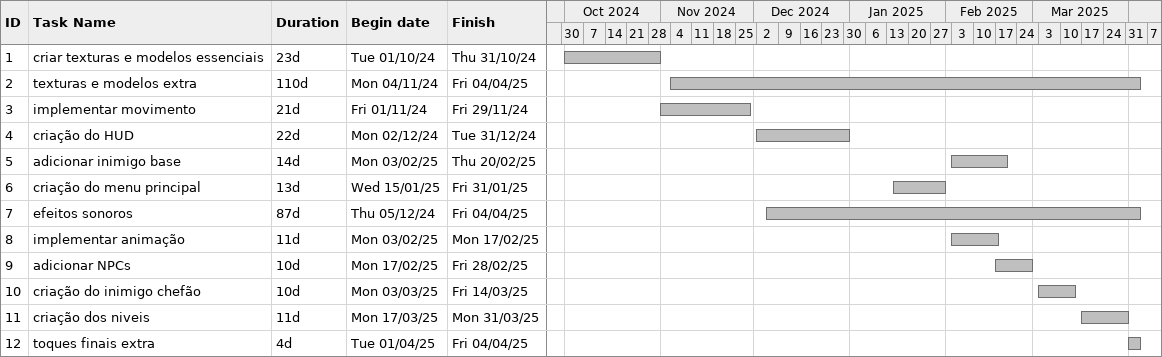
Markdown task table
| ID | Task | Duration | Start | Finish |
|---|---|---|---|---|
| 1 | criar texturas e modelos essenciais | 23d | 2024-10-01 | 2024-10-31 |
| 2 | texturas e modelos extra | 110d | 2024-11-04 | 2025-04-04 |
| 3 | implementar movimento | 21d | 2024-11-01 | 2024-11-29 |
| 4 | criação do HUD | 22d | 2024-12-02 | 2024-12-31 |
| 5 | adicionar inimigo base | 14d | 2025-02-03 | 2025-02-20 |
| 6 | criação do menu principal | 13d | 2025-01-15 | 2025-01-31 |
| 7 | efeitos sonoros | 87d | 2024-12-05 | 2025-04-04 |
| 8 | implementar animação | 11d | 2025-02-03 | 2025-02-17 |
| 9 | adicionar NPCs | 10d | 2025-02-17 | 2025-02-28 |
| 10 | criação do inimigo chefão | 10d | 2025-03-03 | 2025-03-14 |
| 11 | criação dos niveis | 11d | 2025-03-17 | 2025-03-31 |
| 12 | toques finais extra | 4d | 2025-04-01 | 2025-04-04 |
